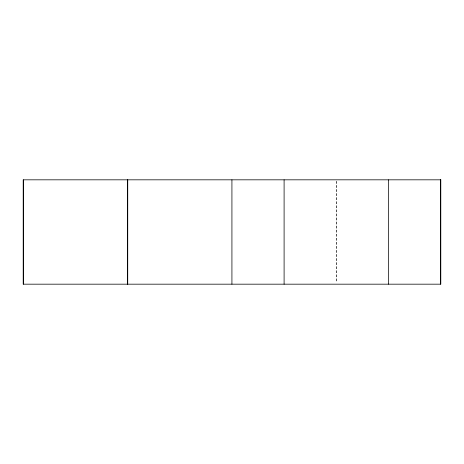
<?xml version="1.0" encoding="UTF-8"?>
<svg xmlns="http://www.w3.org/2000/svg" width="464" height="464" viewBox="0 0 464 464"><rect width="100%" height="100%" fill="white"/><g stroke="black" fill="none" stroke-linecap="round" stroke-linejoin="round"><path stroke-width="0.35" stroke-dasharray="2.32 1.74" d="M336.446 181.273L336.446 282.727M336.272 181.273L336.272 282.727"/><path stroke-width="0.7" d="M440.626 179.823L440.626 284.177M388.449 179.823L388.449 284.177M284.101 179.823L284.101 284.177M231.925 179.823L231.925 284.177M127.745 179.823L127.728 284.177M127.571 179.823L127.571 284.177M127.554 179.823L127.554 284.177M23.374 179.823L23.374 284.177M440.8 179.823L23.2 179.823L23.2 284.177L440.8 284.177L440.8 179.823"/></g></svg>
